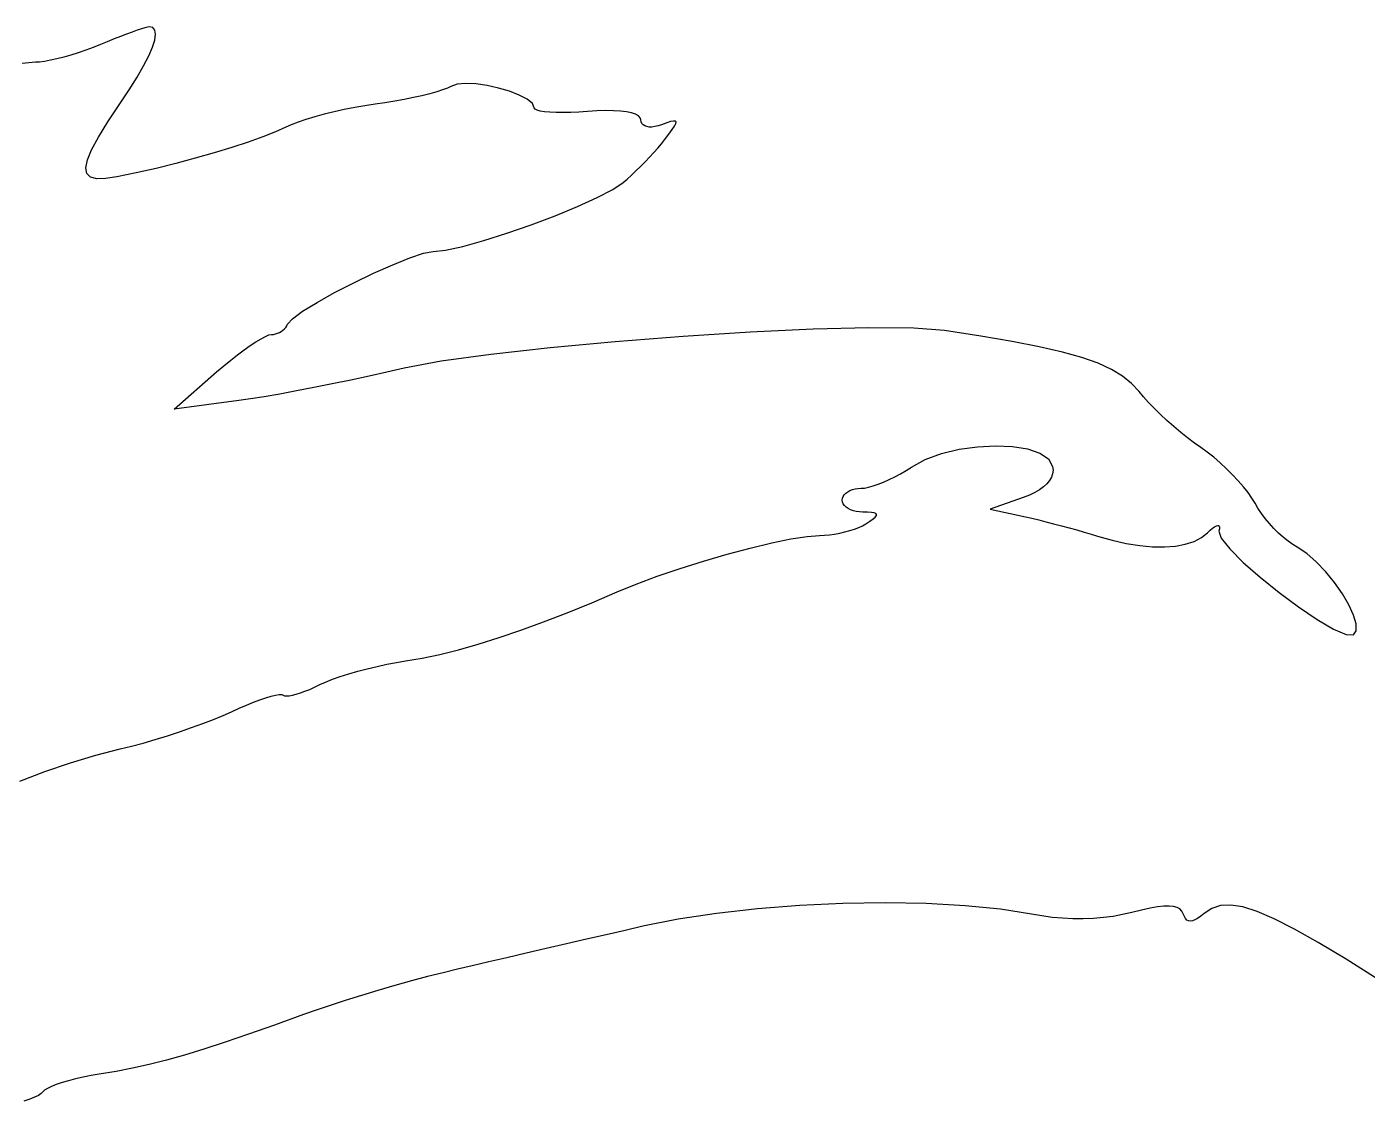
# Model space of a CAD drawing. Header units: millimetres. Extents: x 0 to 1242, y -2208 to 0.
# Drawn here: x 910.1 to 1023.3, y -1267.8 to -1177 of the extents above; entities that cross this region are included whole.
import ezdxf

# ---------------------------------------------------------------- set-up
doc = ezdxf.new("R2010")
doc.units = ezdxf.units.MM
doc.layers.get('0').update_dxf_attribs({"linetype": 'CONTINUOUS'})

msp = doc.modelspace()

# ---------------------------------------------------------------- linework, layer by layer
for p, q in [((919.458992, -1177.2904), (919.037375, -1177.440625)), ((919.821521, -1177.168075), (919.458992, -1177.2904)), ((920.116304, -1177.0768), (919.821521, -1177.168075)), ((920.334683, -1177.019725), (920.116304, -1177.0768)), ((920.468, -1177), (920.334683, -1177.019725)), ((920.779164, -1177.072218), (920.468, -1177)), ((920.961472, -1177.285664), (920.779164, -1177.072218)), ((921.016748, -1177.635526), (920.961472, -1177.285664)), ((916.346, -1178.5), (915.740571, -1178.742475)), ((916.933187, -1178.257525), (916.346, -1178.5)), ((917.504576, -1178.0272), (916.933187, -1178.257525)), ((918.051509, -1177.812175), (917.504576, -1178.0272)), ((918.565328, -1177.6156), (918.051509, -1177.812175)), ((919.037375, -1177.440625), (918.565328, -1177.6156)), ((920.7535, -1178.72525), (920.946816, -1178.116992)), ((920.946816, -1178.116992), (921.016748, -1177.635526)), ((913.252375, -1179.559375), (912.671336, -1179.7096)), ((913.861344, -1179.3844), (913.252375, -1179.559375)), ((914.486717, -1179.187825), (913.861344, -1179.3844)), ((915.116968, -1178.9728), (914.486717, -1179.187825)), ((915.740571, -1178.742475), (915.116968, -1178.9728)), ((920.004012, -1180.302894), (920.438624, -1179.455488)), ((920.438624, -1179.455488), (920.7535, -1178.72525)), ((910.857, -1180), (909.73465, -1180.112731)), ((911.211059, -1179.980275), (910.857, -1180)), ((911.639152, -1179.9232), (911.211059, -1179.980275)), ((912.129753, -1179.831925), (911.639152, -1179.9232)), ((912.671336, -1179.7096), (912.129753, -1179.831925)), ((919.451488, -1181.262656), (920.004012, -1180.302894)), ((918.782876, -1182.329962), (919.451488, -1181.262656)), ((946.472534, -1181.848711), (945.942, -1182.036)), ((947.202112, -1181.784728), (946.472534, -1181.848711)), ((948.070698, -1181.828577), (947.202112, -1181.784728)), ((949.018256, -1181.964784), (948.070698, -1181.828577)), ((918, -1183.5), (918.782876, -1182.329962)), ((942.784512, -1182.985248), (942.013271, -1183.141909)), ((943.508125, -1182.822875), (942.784512, -1182.985248)), ((944.170688, -1182.657952), (943.508125, -1182.822875)), ((944.758779, -1182.493641), (944.170688, -1182.657952)), ((945.258976, -1182.333104), (944.758779, -1182.493641)), ((945.657857, -1182.179503), (945.258976, -1182.333104)), ((945.942, -1182.036), (945.657857, -1182.179503)), ((949.98475, -1182.177875), (949.018256, -1181.964784)), ((950.910144, -1182.452376), (949.98475, -1182.177875)), ((951.734402, -1182.772813), (950.910144, -1182.452376)), ((952.397488, -1183.123712), (951.734402, -1182.772813)), ((916.978421, -1185.026313), (918, -1183.5)), ((936.087872, -1184.190976), (935.248625, -1184.396875)), ((936.953291, -1183.998853), (936.087872, -1184.190976)), ((937.829024, -1183.824592), (936.953291, -1183.998853)), ((938.699213, -1183.672279), (937.829024, -1183.824592)), ((939.548, -1183.546), (938.699213, -1183.672279)), ((940.381593, -1183.425447), (939.548, -1183.546)), ((941.207824, -1183.289696), (940.381593, -1183.425447)), ((942.013271, -1183.141909), (941.207824, -1183.289696)), ((952.839366, -1183.489599), (952.397488, -1183.123712)), ((953, -1183.855), (952.839366, -1183.489599)), ((953.059175, -1183.956957), (953, -1183.855)), ((953.2304, -1184.044616), (953.059175, -1183.956957)), ((953.504225, -1184.117359), (953.2304, -1184.044616)), ((953.8712, -1184.174568), (953.504225, -1184.117359)), ((954.321875, -1184.215625), (953.8712, -1184.174568)), ((954.8468, -1184.239912), (954.321875, -1184.215625)), ((956.772575, -1184.205973), (956.0816, -1184.235704)), ((957.5, -1184.157), (956.772575, -1184.205973)), ((958.294493, -1184.106033), (957.5, -1184.157)), ((959.024384, -1184.084064), (958.294493, -1184.106033)), ((959.685191, -1184.090391), (959.024384, -1184.084064)), ((960.272432, -1184.124312), (959.685191, -1184.090391)), ((960.781625, -1184.185125), (960.272432, -1184.124312)), ((961.208288, -1184.272128), (960.781625, -1184.185125)), ((916.179568, -1186.319184), (916.978421, -1185.026313)), ((932.470517, -1185.276511), (932, -1185.49)), ((933.046496, -1185.056368), (932.470517, -1185.276511)), ((933.712079, -1184.833657), (933.046496, -1185.056368)), ((934.451408, -1184.612464), (933.712079, -1184.833657)), ((935.248625, -1184.396875), (934.451408, -1184.612464)), ((955.436525, -1184.246811), (954.8468, -1184.239912)), ((956.0816, -1184.235704), (955.436525, -1184.246811)), ((961.547939, -1184.384619), (961.208288, -1184.272128)), ((961.796096, -1184.521896), (961.547939, -1184.384619)), ((961.948277, -1184.683257), (961.796096, -1184.521896)), ((962, -1184.868), (961.948277, -1184.683257)), ((962.022405, -1185.03557), (962, -1184.868)), ((962.08744, -1185.17716), (962.022405, -1185.03557)), ((962.191835, -1185.29199), (962.08744, -1185.17716)), ((962.33232, -1185.37928), (962.191835, -1185.29199)), ((963.75, -1185.281), (963.461645, -1185.37533)), ((964.180171, -1185.12448), (963.75, -1185.281)), ((964.517408, -1185.0162), (964.180171, -1185.12448)), ((964.762797, -1184.96168), (964.517408, -1185.0162)), ((964.917424, -1184.96644), (964.762797, -1184.96168)), ((964.847593, -1185.3916), (964.958736, -1185.17588)), ((964.982375, -1185.036), (964.917424, -1184.96644)), ((964.958736, -1185.17588), (964.982375, -1185.036)), ((915.602967, -1187.390511), (916.179568, -1186.319184)), ((930.084272, -1186.304816), (928.845518, -1186.747939)), ((931.145834, -1185.882537), (930.084272, -1186.304816)), ((932, -1185.49), (931.145834, -1185.882537)), ((962.505625, -1185.43825), (962.33232, -1185.37928)), ((962.70848, -1185.46812), (962.505625, -1185.43825)), ((962.937615, -1185.46811), (962.70848, -1185.46812)), ((963.18976, -1185.43744), (962.937615, -1185.46811)), ((963.461645, -1185.37533), (963.18976, -1185.43744)), ((964, -1186.549), (964.367139, -1186.07264)), ((964.367139, -1186.07264), (964.650032, -1185.68868)), ((964.650032, -1185.68868), (964.847593, -1185.3916)), ((915.248144, -1188.252192), (915.602967, -1187.390511)), ((927.459776, -1187.203008), (925.95725, -1187.661125)), ((928.845518, -1186.747939), (927.459776, -1187.203008)), ((962.7284, -1188.011112), (963.088075, -1187.620891)), ((963.088075, -1187.620891), (963.4248, -1187.242064)), ((963.4248, -1187.242064), (963.731225, -1186.882233)), ((963.731225, -1186.882233), (964, -1186.549)), ((915.114625, -1188.916125), (915.248144, -1188.252192)), ((922.722662, -1188.550911), (921.051008, -1188.964784)), ((924.368144, -1188.113392), (922.722662, -1188.550911)), ((925.95725, -1187.661125), (924.368144, -1188.113392)), ((961.9696, -1188.795328), (962.353125, -1188.405125)), ((962.353125, -1188.405125), (962.7284, -1188.011112)), ((915.201936, -1189.394208), (915.114625, -1188.916125)), ((915.509603, -1189.698339), (915.201936, -1189.394208)), ((916.037152, -1189.840416), (915.509603, -1189.698339)), ((916.784109, -1189.832337), (916.037152, -1189.840416)), ((917.75, -1189.686), (916.784109, -1189.832337)), ((919.383386, -1189.346113), (917.75, -1189.686)), ((921.051008, -1188.964784), (919.383386, -1189.346113)), ((960.5, -1190.166), (960.843025, -1189.867057)), ((960.843025, -1189.867057), (961.2072, -1189.533896)), ((961.2072, -1189.533896), (961.585175, -1189.174119)), ((961.585175, -1189.174119), (961.9696, -1188.795328)), ((958.305552, -1191.438208), (959.626534, -1190.750471)), ((959.626534, -1190.750471), (960.5, -1190.166)), ((956.643878, -1192.190397), (958.305552, -1191.438208)), ((952.72575, -1193.732875), (954.748336, -1192.968224)), ((954.748336, -1192.968224), (956.643878, -1192.190397)), ((950.682944, -1194.445536), (952.72575, -1193.732875)), ((946.963968, -1195.559632), (948.726742, -1195.067393)), ((948.726742, -1195.067393), (950.682944, -1194.445536)), ((941.039185, -1197.101762), (942.48124, -1196.524608)), ((942.48124, -1196.524608), (943.651855, -1196.139886)), ((943.651855, -1196.139886), (944.446, -1196)), ((944.446, -1196), (945.501446, -1195.883439)), ((945.501446, -1195.883439), (946.963968, -1195.559632)), ((939.43072, -1197.818944), (941.039185, -1197.101762)), ((936.13468, -1199.463776), (937.760875, -1198.62375)), ((937.760875, -1198.62375), (939.43072, -1197.818944)), ((934.657165, -1200.286618), (936.13468, -1199.463776)), ((932.568295, -1201.671134), (933.43336, -1201.039872)), ((933.43336, -1201.039872), (934.657165, -1200.286618)), ((932.008696, -1202.402624), (932.099347, -1202.268813)), ((932.099347, -1202.268813), (932.167, -1202.128)), ((932.167, -1202.128), (932.568295, -1201.671134)), ((929.492744, -1203.611296), (929.921617, -1203.353808)), ((929.921617, -1203.353808), (930.288768, -1203.161672)), ((930.288768, -1203.161672), (930.584471, -1203.041524)), ((930.584471, -1203.041524), (930.799, -1203)), ((930.799, -1203), (930.970603, -1202.988517)), ((930.970603, -1202.988517), (931.142104, -1202.955296)), ((931.142104, -1202.955296), (931.310641, -1202.902179)), ((931.310641, -1202.902179), (931.473352, -1202.831008)), ((931.473352, -1202.831008), (931.627375, -1202.743625)), ((931.627375, -1202.743625), (931.769848, -1202.641872)), ((931.769848, -1202.641872), (931.897909, -1202.527591)), ((931.897909, -1202.527591), (932.008696, -1202.402624)), ((965.569625, -1203.168), (959.842624, -1203.611208)), ((971.236536, -1202.812032), (965.569625, -1203.168)), ((976.560043, -1202.563176), (971.236536, -1202.812032)), ((981.256832, -1202.441304), (976.560043, -1202.563176)), ((985.043589, -1202.466288), (981.256832, -1202.441304)), ((987.637, -1202.658), (985.043589, -1202.466288)), ((990.704201, -1203.130893), (987.637, -1202.658)), ((993.364968, -1203.585264), (990.704201, -1203.130893)), ((927.933053, -1204.709512), (928.488736, -1204.295784)), ((928.488736, -1204.295784), (929.011875, -1203.9275)), ((929.011875, -1203.9275), (929.492744, -1203.611296)), ((954.338847, -1204.121784), (949.341608, -1204.679856)), ((959.842624, -1203.611208), (954.338847, -1204.121784)), ((995.653147, -1204.031751), (993.364968, -1203.585264)), ((997.602584, -1204.480992), (995.653147, -1204.031751)), ((999.247125, -1204.943625), (997.602584, -1204.480992)), ((926.168, -1206.157), (926.762959, -1205.646756)), ((926.762959, -1205.646756), (927.354552, -1205.162048)), ((927.354552, -1205.162048), (927.933053, -1204.709512)), ((945.134221, -1205.265552), (942, -1205.859)), ((949.341608, -1204.679856), (945.134221, -1205.265552)), ((1000.620616, -1205.430288), (999.247125, -1204.943625)), ((1001.756903, -1205.951619), (1000.620616, -1205.430288)), ((922.572, -1209.314), (926.168, -1206.157)), ((937.490046, -1206.860349), (935.930512, -1207.182328)), ((939.041024, -1206.528656), (937.490046, -1206.860349)), ((940.554118, -1206.192967), (939.041024, -1206.528656)), ((942, -1205.859), (940.554118, -1206.192967)), ((1002.689832, -1206.518256), (1001.756903, -1205.951619)), ((1003.453249, -1207.140837), (1002.689832, -1206.518256)), ((932.903088, -1207.774272), (931.493854, -1208.032801)), ((934.39175, -1207.488875), (932.903088, -1207.774272)), ((935.930512, -1207.182328), (934.39175, -1207.488875)), ((1004.081, -1207.83), (1003.453249, -1207.140837)), ((1004.446132, -1208.269133), (1004.081, -1207.83)), ((928.036, -1208.59), (922.572, -1209.314)), ((929.030982, -1208.446383), (928.036, -1208.59)), ((930.193376, -1208.258744), (929.030982, -1208.446383)), ((931.493854, -1208.032801), (930.193376, -1208.258744)), ((1004.875416, -1208.742304), (1004.446132, -1208.269133)), ((1005.357884, -1209.239571), (1004.875416, -1208.742304)), ((1005.882568, -1209.750992), (1005.357884, -1209.239571)), ((1006.4385, -1210.266625), (1005.882568, -1209.750992)), ((1007.014712, -1210.776528), (1006.4385, -1210.266625)), ((1007.600236, -1211.270759), (1007.014712, -1210.776528)), ((1008.184104, -1211.739376), (1007.600236, -1211.270759)), ((988.880268, -1212.703395), (990.425776, -1212.48436)), ((990.425776, -1212.48436), (991.952, -1212.406625)), ((991.952, -1212.406625), (993.387144, -1212.47052)), ((993.387144, -1212.47052), (994.659412, -1212.676375)), ((1008.755348, -1212.172437), (1008.184104, -1211.739376)), ((1009.303, -1212.56), (1008.755348, -1212.172437)), ((984.846, -1214.205), (986.018584, -1213.564045)), ((986.018584, -1213.564045), (987.387272, -1213.0634)), ((987.387272, -1213.0634), (988.880268, -1212.703395)), ((994.659412, -1212.676375), (995.697008, -1213.02452)), ((995.697008, -1213.02452), (996.428136, -1213.515285)), ((996.428136, -1213.515285), (996.781, -1214.149)), ((1009.842361, -1212.947512), (1009.303, -1212.56)), ((1010.389048, -1213.379856), (1009.842361, -1212.947512)), ((1010.933467, -1213.847144), (1010.389048, -1213.379856)), ((983.449893, -1215.027987), (983.927552, -1214.770688)), ((983.927552, -1214.770688), (984.395899, -1214.495101)), ((984.395899, -1214.495101), (984.846, -1214.205)), ((996.777984, -1214.769816), (996.680731, -1215.065929)), ((996.811733, -1214.463827), (996.777984, -1214.769816)), ((996.781, -1214.149), (996.811733, -1214.463827)), ((1011.466024, -1214.339488), (1010.933467, -1213.847144)), ((1011.977125, -1214.847), (1011.466024, -1214.339488)), ((980.888691, -1215.976389), (981.234608, -1215.908072)), ((981.234608, -1215.908072), (981.624817, -1215.798823)), ((981.624817, -1215.798823), (982.050384, -1215.652416)), ((982.050384, -1215.652416), (982.502375, -1215.472625)), ((982.502375, -1215.472625), (982.971856, -1215.263224)), ((982.971856, -1215.263224), (983.449893, -1215.027987)), ((996.017728, -1215.884632), (995.676239, -1216.130861)), ((996.299625, -1215.624375), (996.017728, -1215.884632)), ((996.520952, -1215.351128), (996.299625, -1215.624375)), ((996.680731, -1215.065929), (996.520952, -1215.351128)), ((1012.457176, -1215.359792), (1011.977125, -1214.847)), ((1012.896583, -1215.867976), (1012.457176, -1215.359792)), ((1013.285752, -1216.361664), (1012.896583, -1215.867976)), ((979, -1217), (979.020982, -1216.83835)), ((979.023026, -1217.161854), (979, -1217)), ((979.020982, -1216.83835), (979.081696, -1216.6848)), ((979.081696, -1216.6848), (979.178794, -1216.54145)), ((979.178794, -1216.54145), (979.308928, -1216.4104)), ((979.308928, -1216.4104), (979.46875, -1216.29375)), ((979.46875, -1216.29375), (979.654912, -1216.1936)), ((979.654912, -1216.1936), (979.864066, -1216.11205)), ((979.864066, -1216.11205), (980.092864, -1216.0512)), ((980.092864, -1216.0512), (980.337958, -1216.01315)), ((980.337958, -1216.01315), (980.596, -1216)), ((980.596, -1216), (980.888691, -1215.976389)), ((994.304, -1216.775), (991.5, -1217.753)), ((994.818397, -1216.577083), (994.304, -1216.775)), ((995.276136, -1216.362024), (994.818397, -1216.577083)), ((995.676239, -1216.130861), (995.276136, -1216.362024)), ((1013.615089, -1216.830968), (1013.285752, -1216.361664)), ((1013.875, -1217.266), (1013.615089, -1216.830968)), ((979.089648, -1217.315992), (979.023026, -1217.161854)), ((979.196182, -1217.460278), (979.089648, -1217.315992)), ((979.338944, -1217.592576), (979.196182, -1217.460278)), ((979.51425, -1217.71075), (979.338944, -1217.592576)), ((979.718416, -1217.812664), (979.51425, -1217.71075)), ((979.947758, -1217.896182), (979.718416, -1217.812664)), ((980.198592, -1217.959168), (979.947758, -1217.896182)), ((980.467234, -1217.999486), (980.198592, -1217.959168)), ((980.75, -1218.015), (980.467234, -1217.999486)), ((981.155142, -1218.023383), (980.75, -1218.015)), ((981.473536, -1218.042944), (981.155142, -1218.023383)), ((981.706034, -1218.077001), (981.473536, -1218.042944)), ((981.853488, -1218.128872), (981.706034, -1218.077001)), ((981.91675, -1218.201875), (981.853488, -1218.128872)), ((991.5, -1217.753), (994.5, -1218.411)), ((1014.121674, -1217.688094), (1013.875, -1217.266)), ((1014.412712, -1218.119392), (1014.121674, -1217.688094)), ((1014.740638, -1218.552118), (1014.412712, -1218.119392)), ((980.041986, -1219.446112), (980.403744, -1219.306248)), ((980.403744, -1219.306248), (980.725818, -1219.156856)), ((980.725818, -1219.156856), (981, -1219)), ((981, -1219), (981.344918, -1218.771567)), ((981.344918, -1218.771567), (981.609904, -1218.580856)), ((981.609904, -1218.580856), (981.794106, -1218.424549)), ((981.794106, -1218.424549), (981.896672, -1218.299328)), ((981.896672, -1218.299328), (981.91675, -1218.201875)), ((994.5, -1218.411), (995.025335, -1218.530101)), ((995.025335, -1218.530101), (995.60284, -1218.667928)), ((995.60284, -1218.667928), (996.219765, -1218.821067)), ((996.219765, -1218.821067), (996.86336, -1218.986104)), ((996.86336, -1218.986104), (997.520875, -1219.159625)), ((997.520875, -1219.159625), (998.17956, -1219.338216)), ((1010.295624, -1219.367928), (1010.466296, -1219.243282)), ((1010.466296, -1219.243282), (1010.608312, -1219.163024)), ((1010.608312, -1219.163024), (1010.721, -1219.12725)), ((1010.721, -1219.12725), (1010.803688, -1219.136056)), ((1010.803688, -1219.136056), (1010.855704, -1219.189538)), ((1010.855704, -1219.189538), (1010.876376, -1219.287792)), ((1010.876376, -1219.287792), (1010.865032, -1219.430914)), ((1015.097976, -1218.978496), (1014.740638, -1218.552118)), ((1015.47725, -1219.39075), (1015.097976, -1218.978496)), ((973.055406, -1220.615612), (974.677344, -1220.280968)), ((974.677344, -1220.280968), (976.043238, -1220.064716)), ((976.043238, -1220.064716), (977.088, -1219.985)), ((977.088, -1219.985), (977.497722, -1219.969624)), ((977.497722, -1219.969624), (977.925216, -1219.930272)), ((977.925216, -1219.930272), (978.362274, -1219.869008)), ((978.362274, -1219.869008), (978.800688, -1219.787896)), ((978.800688, -1219.787896), (979.23225, -1219.689)), ((979.23225, -1219.689), (979.648752, -1219.574384)), ((979.648752, -1219.574384), (980.041986, -1219.446112)), ((998.17956, -1219.338216), (998.826665, -1219.518463)), ((998.826665, -1219.518463), (999.44944, -1219.696952)), ((999.44944, -1219.696952), (1000.035135, -1219.870269)), ((1000.035135, -1219.870269), (1000.571, -1220.035)), ((1000.571, -1220.035), (1001.811176, -1220.388172)), ((1001.811176, -1220.388172), (1003.005368, -1220.655856)), ((1008.723032, -1220.480824), (1009.354424, -1220.157148)), ((1009.354424, -1220.157148), (1009.871, -1219.75)), ((1009.871, -1219.75), (1010.096968, -1219.536866)), ((1010.096968, -1219.536866), (1010.295624, -1219.367928)), ((1010.865032, -1219.430914), (1010.821, -1219.619)), ((1010.821, -1219.619), (1011.011775, -1220.215478)), ((1011.011775, -1220.215478), (1011.73748, -1221.125024)), ((1015.870984, -1219.781104), (1015.47725, -1219.39075)), ((1016.271702, -1220.141782), (1015.870984, -1219.781104)), ((1016.671928, -1220.465008), (1016.271702, -1220.141782)), ((967.304208, -1222.148456), (969.30375, -1221.5675)), ((969.30375, -1221.5675), (971.242512, -1221.050504)), ((971.242512, -1221.050504), (973.055406, -1220.615612)), ((1003.005368, -1220.655856), (1004.144972, -1220.838304)), ((1004.144972, -1220.838304), (1005.221384, -1220.935768)), ((1005.221384, -1220.935768), (1006.226, -1220.9485)), ((1006.226, -1220.9485), (1007.150216, -1220.876752)), ((1007.150216, -1220.876752), (1007.985428, -1220.720776)), ((1007.985428, -1220.720776), (1008.723032, -1220.480824)), ((1011.73748, -1221.125024), (1012.876285, -1222.253606)), ((1017.064186, -1220.743006), (1016.671928, -1220.465008)), ((1017.441, -1220.968), (1017.064186, -1220.743006)), ((1018.240701, -1221.494441), (1017.441, -1220.968)), ((1019.053608, -1222.202688), (1018.240701, -1221.494441)), ((965.308974, -1222.775228), (967.304208, -1222.148456)), ((1012.876285, -1222.253606), (1014.30636, -1223.507192)), ((1019.847627, -1223.042527), (1019.053608, -1222.202688)), ((961.591782, -1224.093644), (963.383136, -1223.429672)), ((963.383136, -1223.429672), (965.308974, -1222.775228)), ((1014.30636, -1223.507192), (1015.905875, -1224.79175)), ((1020.590664, -1223.963744), (1019.847627, -1223.042527)), ((957.854912, -1225.669273), (960, -1224.749)), ((960, -1224.749), (961.591782, -1224.093644)), ((1015.905875, -1224.79175), (1017.553, -1226.013248)), ((1021.250625, -1224.916125), (1020.590664, -1223.963744)), ((1021.795416, -1225.849456), (1021.250625, -1224.916125)), ((955.781776, -1226.517264), (957.854912, -1225.669273)), ((1017.553, -1226.013248), (1019.125905, -1227.077654)), ((1022.192943, -1226.713523), (1021.795416, -1225.849456)), ((953.783484, -1227.292031), (955.781776, -1226.517264)), ((1019.125905, -1227.077654), (1020.50276, -1227.890936)), ((1022.411112, -1227.458112), (1022.192943, -1226.713523)), ((950.023, -1228.618125), (951.862928, -1227.992632)), ((951.862928, -1227.992632), (953.783484, -1227.292031)), ((1020.50276, -1227.890936), (1021.561735, -1228.359062)), ((1021.561735, -1228.359062), (1022.181, -1228.388)), ((1022.181, -1228.388), (1022.417829, -1228.033009)), ((1022.417829, -1228.033009), (1022.411112, -1227.458112)), ((946.596596, -1229.640019), (948.266592, -1229.167568)), ((948.266592, -1229.167568), (950.023, -1228.618125)), ((941.350358, -1230.712501), (942.134, -1230.586)), ((942.134, -1230.586), (943.527408, -1230.350177)), ((943.527408, -1230.350177), (945.015904, -1230.034536)), ((945.015904, -1230.034536), (946.596596, -1229.640019)), ((936.599114, -1231.904443), (937.320728, -1231.675216)), ((937.320728, -1231.675216), (938.09075, -1231.452625)), ((938.09075, -1231.452625), (938.893952, -1231.240864)), ((938.893952, -1231.240864), (939.715106, -1231.044127)), ((939.715106, -1231.044127), (940.538984, -1230.866608)), ((940.538984, -1230.866608), (941.350358, -1230.712501)), ((934.02688, -1232.9862), (934.446945, -1232.799155)), ((934.446945, -1232.799155), (934.877, -1232.59)), ((934.877, -1232.59), (935.362022, -1232.366029)), ((935.362022, -1232.366029), (935.941136, -1232.136112)), ((935.941136, -1232.136112), (936.599114, -1231.904443)), ((929.273833, -1234.073011), (929.824896, -1233.865952)), ((929.824896, -1233.865952), (930.327875, -1233.694125)), ((930.327875, -1233.694125), (930.773584, -1233.560488)), ((930.773584, -1233.560488), (931.152837, -1233.467999)), ((931.152837, -1233.467999), (931.456448, -1233.419616)), ((931.456448, -1233.419616), (931.675231, -1233.418297)), ((931.675231, -1233.418297), (931.8, -1233.467)), ((931.8, -1233.467), (931.907945, -1233.522715)), ((931.907945, -1233.522715), (932.07748, -1233.54168)), ((932.07748, -1233.54168), (932.302155, -1233.525725)), ((932.302155, -1233.525725), (932.57552, -1233.47668)), ((932.57552, -1233.47668), (932.891125, -1233.396375)), ((932.891125, -1233.396375), (933.24252, -1233.28664)), ((933.24252, -1233.28664), (933.623255, -1233.149305)), ((933.623255, -1233.149305), (934.02688, -1232.9862)), ((926.717789, -1235.193858), (927.424, -1234.876)), ((927.424, -1234.876), (928.064199, -1234.580993)), ((928.064199, -1234.580993), (928.683872, -1234.312344)), ((928.683872, -1234.312344), (929.273833, -1234.073011)), ((923.045625, -1236.56825), (924.051296, -1236.222432)), ((924.051296, -1236.222432), (925.011703, -1235.873686)), ((925.011703, -1235.873686), (925.907112, -1235.528624)), ((925.907112, -1235.528624), (926.717789, -1235.193858)), ((919.954368, -1237.522016), (920.977427, -1237.224654)), ((920.977427, -1237.224654), (922.014424, -1236.904528)), ((922.014424, -1236.904528), (923.045625, -1236.56825)), ((913.822696, -1239.202712), (915.958542, -1238.557879)), ((915.958542, -1238.557879), (918.029, -1238.022)), ((918.029, -1238.022), (918.964981, -1237.790002)), ((918.964981, -1237.790002), (919.954368, -1237.522016)), ((911.670554, -1239.935193), (913.822696, -1239.202712)), ((909.551208, -1240.734016), (911.670554, -1239.935193)), ((968.388224, -1251.918752), (965.138783, -1252.410519)), ((971.844161, -1251.532213), (968.388224, -1251.918752)), ((975.425432, -1251.253416), (971.844161, -1251.532213)), ((979.050875, -1251.084875), (975.425432, -1251.253416)), ((982.639328, -1251.029104), (979.050875, -1251.084875)), ((986.109629, -1251.088617), (982.639328, -1251.029104)), ((989.380616, -1251.265928), (986.109629, -1251.088617)), ((992.371127, -1251.563551), (989.380616, -1251.265928)), ((995, -1251.984), (992.371127, -1251.563551)), ((995.864422, -1252.136653), (995, -1251.984)), ((996.737376, -1252.252064), (995.864422, -1252.136653)), ((1002.694838, -1252.023717), (1001.892864, -1252.166816)), ((1003.468, -1251.844), (1002.694838, -1252.023717)), ((1004.285722, -1251.640197), (1003.468, -1251.844)), ((1005.005176, -1251.483656), (1004.285722, -1251.640197)), ((1005.631294, -1251.374479), (1005.005176, -1251.483656)), ((1006.169008, -1251.312768), (1005.631294, -1251.374479)), ((1006.62325, -1251.298625), (1006.169008, -1251.312768)), ((1006.998952, -1251.332152), (1006.62325, -1251.298625)), ((1007.301046, -1251.413451), (1006.998952, -1251.332152)), ((1007.534464, -1251.542624), (1007.301046, -1251.413451)), ((1007.704138, -1251.719773), (1007.534464, -1251.542624)), ((1007.815, -1251.945), (1007.704138, -1251.719773)), ((1007.905356, -1252.173837), (1007.815, -1251.945)), ((1009.584, -1251.93), (1009.290604, -1252.162053)), ((1010.23398, -1251.503324), (1009.584, -1251.93)), ((1010.9706, -1251.258952), (1010.23398, -1251.503324)), ((1011.82968, -1251.210468), (1010.9706, -1251.258952)), ((1012.84704, -1251.371456), (1011.82968, -1251.210468)), ((1014.0585, -1251.7555), (1012.84704, -1251.371456)), ((1015.49988, -1252.376184), (1014.0585, -1251.7555)), ((962.177, -1253.005), (960.682398, -1253.350288)), ((965.138783, -1252.410519), (962.177, -1253.005)), ((997.614194, -1252.330311), (996.737376, -1252.252064)), ((998.490208, -1252.371472), (997.614194, -1252.330311)), ((999.36075, -1252.375625), (998.490208, -1252.371472)), ((1000.221152, -1252.342848), (999.36075, -1252.375625)), ((1001.066746, -1252.273219), (1000.221152, -1252.342848)), ((1001.892864, -1252.166816), (1001.066746, -1252.273219)), ((1008.008288, -1252.351536), (1007.905356, -1252.173837)), ((1008.126292, -1252.478079), (1008.008288, -1252.351536)), ((1008.261864, -1252.553448), (1008.126292, -1252.478079)), ((1008.4175, -1252.577625), (1008.261864, -1252.553448)), ((1008.595696, -1252.550592), (1008.4175, -1252.577625)), ((1008.798948, -1252.472331), (1008.595696, -1252.550592)), ((1009.029752, -1252.342824), (1008.798948, -1252.472331)), ((1009.290604, -1252.162053), (1009.029752, -1252.342824)), ((1017.207, -1253.247092), (1015.49988, -1252.376184)), ((1019.21568, -1254.381808), (1017.207, -1253.247092)), ((957.413966, -1254.106096), (955.705992, -1254.501352)), ((959.083744, -1253.719864), (957.413966, -1254.106096)), ((960.682398, -1253.350288), (959.083744, -1253.719864)), ((1021.56174, -1255.793916), (1019.21568, -1254.381808)), ((952.307168, -1255.288408), (950.682174, -1255.664944)), ((953.99275, -1254.898), (952.307168, -1255.288408)), ((955.705992, -1254.501352), (953.99275, -1254.898)), ((946.5, -1256.635), (945.28955, -1256.926787)), ((947.745662, -1256.345872), (946.5, -1256.635)), ((949.150696, -1256.019976), (947.745662, -1256.345872)), ((950.682174, -1255.664944), (949.150696, -1256.019976)), ((1024.281, -1257.497), (1021.56174, -1255.793916)), ((942.61785, -1257.627709), (941.2112, -1258.020728)), ((943.9864, -1257.260376), (942.61785, -1257.627709)), ((945.28955, -1256.926787), (943.9864, -1257.260376)), ((938.3928, -1258.851592), (937.03565, -1259.273321)), ((939.79375, -1258.431375), (938.3928, -1258.851592)), ((941.2112, -1258.020728), (939.79375, -1258.431375)), ((935.7496, -1259.688504), (934.56195, -1260.089083)), ((937.03565, -1259.273321), (935.7496, -1259.688504)), ((933.5, -1260.467), (931.056373, -1261.356776)), ((934.56195, -1260.089083), (933.5, -1260.467)), ((928.864824, -1262.133848), (926.890751, -1262.808332)), ((931.056373, -1261.356776), (928.864824, -1262.133848)), ((925.099552, -1263.390344), (923.456625, -1263.89)), ((926.890751, -1262.808332), (925.099552, -1263.390344)), ((921.927368, -1264.317416), (920.477179, -1264.682708)), ((923.456625, -1263.89), (921.927368, -1264.317416)), ((915.562285, -1265.625727), (914.8912, -1265.759616)), ((916.255, -1265.507), (915.562285, -1265.625727)), ((917.675597, -1265.267384), (916.255, -1265.507)), ((919.071456, -1264.995992), (917.675597, -1265.267384)), ((920.477179, -1264.682708), (919.071456, -1264.995992)), ((911.638405, -1266.857783), (911.5, -1267)), ((911.87836, -1266.705624), (911.638405, -1266.857783)), ((912.209875, -1266.546661), (911.87836, -1266.705624)), ((912.62296, -1266.384032), (912.209875, -1266.546661)), ((913.107625, -1266.220875), (912.62296, -1266.384032)), ((913.65388, -1266.060328), (913.107625, -1266.220875)), ((914.251735, -1265.905529), (913.65388, -1266.060328)), ((914.8912, -1265.759616), (914.251735, -1265.905529)), ((910.37704, -1267.621984), (909.892375, -1267.78825)), ((910.790125, -1267.456822), (910.37704, -1267.621984)), ((911.12164, -1267.295968), (910.790125, -1267.456822)), ((911.361595, -1267.142626), (911.12164, -1267.295968)), ((911.5, -1267), (911.361595, -1267.142626))]:
    msp.add_line(p, q)

doc.saveas('drawing.dxf')
